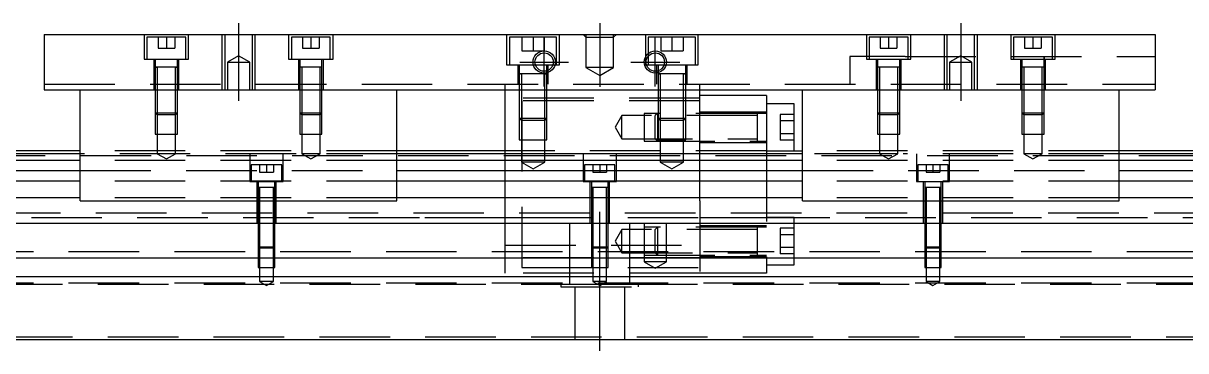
# Model space of a CAD drawing. Extents: x -12 to 671, y -259 to 102.
# Drawn here: x 156.2 to 365.5, y -235.7 to -176.7 of the extents above; entities that cross this region are included whole.
import ezdxf

# ---------------------------------------------------------------- set-up
doc = ezdxf.new("R2010")
doc.units = 0
doc.linetypes.add('CENTER', pattern=[50.8, 31.75, -6.35, 6.35, -6.35])
doc.linetypes.add('DASHED', pattern=[19.05, 12.7, -6.35])
doc.layers.get('0').update_dxf_attribs({"linetype": 'CONTINUOUS'})
doc.layers.add('CENTER', color=1, linetype='CENTER')

msp = doc.modelspace()

# ---------------------------------------------------------------- linework, layer by layer
at = {"color": 7, "linetype": 'CONTINUOUS'}
for p, q in [((160, -178.73), (160, -188.73)), ((160, -178.73), (360, -178.73)), ((360, -178.73), (360, -188.73)), ((160, -188.73), (360, -188.73)), ((166.5, -208.73), (166.5, -188.73)), ((223.5, -208.73), (223.5, -188.73)), ((243, -200.23), (243, -188.73)), ((278, -200.23), (278, -188.73)), ((290, -189.73), (278, -189.73)), ((290, -189.73), (290, -199.73)), ((296.5, -208.73), (296.5, -188.73)), ((353.5, -208.73), (353.5, -188.73)), ((295, -191.23), (290, -191.23)), ((295, -199.73), (295, -191.23)), ((166.5, -200.23), (0, -200.23)), ((166.5, -199.73), (60.5, -199.73)), ((243, -199.73), (223.5, -199.73)), ((296.5, -200.23), (223.5, -200.23)), ((290, -199.73), (296.5, -199.73)), ((465, -199.73), (353.5, -199.73)), ((520, -200.23), (353.5, -200.23)), ((166.5, -201.48), (0, -201.48)), ((296.5, -201.48), (223.5, -201.48)), ((520, -201.48), (353.5, -201.48)), ((0, -203.26), (166.5, -203.26)), ((223.5, -203.26), (296.5, -203.26)), ((353.5, -203.26), (520, -203.26)), ((166.5, -205.15), (0, -205.15)), ((296.5, -205.15), (223.5, -205.15)), ((520, -205.15), (353.5, -205.15)), ((166.5, -208.21), (0, -208.21)), ((166.5, -208.73), (223.5, -208.73)), ((296.5, -208.21), (223.5, -208.21)), ((296.5, -208.73), (353.5, -208.73)), ((520, -208.21), (353.5, -208.21)), ((0, -212.73), (520, -212.73)), ((520, -219.03), (0, -219.03)), ((520, -222.43), (0, -222.43)), ((0, -233.73), (520, -233.73))]:
    msp.add_line(p, q, dxfattribs=at)
at = {"color": 3, "linetype": 'DASHED'}
for p, q in [((178, -178.73), (178, -183.23)), ((185.5, -179.23), (178.5, -179.23)), ((178.5, -179.23), (178.5, -183.23)), ((180.5, -179.23), (180.5, -181.23)), ((182, -179.23), (182, -181.23)), ((183.5, -179.23), (183.5, -181.23)), ((185.5, -183.23), (185.5, -179.23)), ((186, -183.23), (186, -178.73)), ((192, -178.73), (192, -188.73)), ((192.5, -178.73), (192.5, -188.73)), ((197.5, -188.73), (197.5, -178.73)), ((198, -188.73), (198, -178.73)), ((204, -178.73), (204, -183.23)), ((211.5, -179.23), (204.5, -179.23)), ((204.5, -179.23), (204.5, -183.23)), ((206.5, -179.23), (206.5, -181.23)), ((208, -179.23), (208, -181.23)), ((209.5, -179.23), (209.5, -181.23)), ((211.5, -183.23), (211.5, -179.23)), ((212, -183.23), (212, -178.73)), ((243.25, -178.73), (243.25, -184.23)), ((252.25, -179.23), (243.75, -179.23)), ((243.75, -179.23), (243.75, -184.23)), ((246, -179.23), (246, -181.73)), ((248, -179.23), (248, -181.73)), ((250, -179.23), (250, -181.73)), ((252.25, -184.23), (252.25, -179.23)), ((252.75, -184.23), (252.75, -178.73)), ((257.5, -179.23), (257, -178.73)), ((257.5, -178.73), (257.5, -184.73)), ((257.5, -179.23), (262.5, -179.23)), ((262.5, -184.73), (262.5, -178.73)), ((262.5, -179.23), (263, -178.73)), ((268.25, -178.73), (268.25, -184.23)), ((277.25, -179.23), (268.75, -179.23)), ((268.75, -179.23), (268.75, -182.17)), ((271, -179.23), (271, -181.73)), ((273, -179.23), (273, -181.73)), ((275, -179.23), (275, -181.73)), ((277.25, -184.23), (277.25, -179.23)), ((277.75, -184.23), (277.75, -178.73)), ((308, -178.73), (308, -183.23)), ((315.5, -179.23), (308.5, -179.23)), ((308.5, -179.23), (308.5, -183.23)), ((310.5, -179.23), (310.5, -181.23)), ((312, -179.23), (312, -181.23)), ((313.5, -179.23), (313.5, -181.23)), ((315.5, -183.23), (315.5, -179.23)), ((316, -183.23), (316, -178.73)), ((322, -178.73), (322, -188.73)), ((322.5, -178.73), (322.5, -188.73)), ((327.5, -188.73), (327.5, -178.73)), ((328, -188.73), (328, -178.73)), ((334, -178.73), (334, -183.23)), ((341.5, -179.23), (334.5, -179.23)), ((334.5, -179.23), (334.5, -183.23)), ((336.5, -179.23), (336.5, -181.23)), ((338, -179.23), (338, -181.23)), ((339.5, -179.23), (339.5, -181.23)), ((341.5, -183.23), (341.5, -179.23)), ((342, -183.23), (342, -178.73)), ((180.5, -181.23), (182, -181.23)), ((182, -181.23), (183.5, -181.23)), ((206.5, -181.23), (208, -181.23)), ((208, -181.23), (209.5, -181.23)), ((246, -181.73), (248, -181.73)), ((248, -181.73), (250, -181.73)), ((271, -181.73), (273, -181.73)), ((273, -181.73), (275, -181.73)), ((310.5, -181.23), (312, -181.23)), ((312, -181.23), (313.5, -181.23)), ((336.5, -181.23), (338, -181.23)), ((338, -181.23), (339.5, -181.23)), ((178, -183.23), (186, -183.23)), ((179.75, -183.23), (179.75, -188.73)), ((180, -183.23), (180, -184.63)), ((184, -184.63), (184, -183.23)), ((184.25, -188.73), (184.25, -183.23)), ((195, -182.58), (193, -183.73)), ((193, -183.73), (195, -183.73)), ((193, -183.73), (193, -188.73)), ((197, -183.73), (195, -182.58)), ((195, -183.73), (197, -183.73)), ((197, -188.73), (197, -183.73)), ((204, -183.23), (212, -183.23)), ((205.75, -183.23), (205.75, -188.73)), ((206, -183.23), (206, -184.63)), ((210, -184.63), (210, -183.23)), ((210.25, -188.73), (210.25, -183.23)), ((268.75, -182.17), (268.75, -182.65)), ((268.75, -182.65), (268.75, -184.23)), ((315, -182.73), (305, -182.73)), ((305, -182.73), (305, -187.73)), ((308, -183.23), (316, -183.23)), ((309.75, -183.23), (309.75, -188.73)), ((310, -183.23), (310, -184.63)), ((314, -184.63), (314, -183.23)), ((314.25, -188.73), (314.25, -183.23)), ((315, -182.73), (360, -182.73)), ((325, -182.58), (323, -183.73)), ((323, -183.73), (325, -183.73)), ((323, -183.73), (323, -188.73)), ((327, -183.73), (325, -182.58)), ((325, -183.73), (327, -183.73)), ((327, -188.73), (327, -183.73)), ((334, -183.23), (342, -183.23)), ((335.75, -183.23), (335.75, -188.73)), ((336, -183.23), (336, -184.63)), ((340, -183.23), (340, -182.73)), ((340, -182.73), (340, -183.23)), ((340, -184.63), (340, -183.23)), ((340.25, -188.73), (340.25, -183.23)), ((180, -184.62), (180, -184.63)), ((180, -184.63), (180.22, -184.63)), ((180.22, -184.63), (180, -184.63)), ((180, -184.63), (180, -188.73)), ((180, -184.63), (180, -184.63)), ((183.78, -184.63), (180.22, -184.63)), ((180.35, -184.63), (180.35, -188.73)), ((183.65, -188.73), (183.65, -184.63)), ((183.78, -184.63), (184, -184.63)), ((184, -184.63), (183.78, -184.63)), ((184, -184.63), (184, -184.62)), ((184, -188.73), (184, -184.63)), ((184, -184.63), (184, -184.63)), ((206, -184.62), (206, -184.63)), ((206.22, -184.63), (206, -184.63)), ((206, -184.63), (206, -188.73)), ((206, -184.63), (206, -184.63)), ((209.78, -184.63), (206.22, -184.63)), ((206.35, -184.63), (206.35, -188.73)), ((209.65, -188.73), (209.65, -184.63)), ((210, -184.63), (209.78, -184.63)), ((210, -184.63), (210, -184.62)), ((210, -188.73), (210, -184.63)), ((210, -184.63), (210, -184.63)), ((243.25, -184.23), (252.75, -184.23)), ((245.25, -184.23), (245.25, -187.73)), ((245.5, -184.23), (245.5, -185.83)), ((245.5, -185.83), (245.76, -185.83)), ((245.76, -185.83), (245.5, -185.83)), ((245.5, -185.83), (245.5, -185.84)), ((245.5, -185.83), (245.5, -185.83)), ((245.5, -185.83), (245.5, -187.73)), ((250.01, -185.83), (245.76, -185.83)), ((245.9, -185.83), (245.9, -187.73)), ((250.24, -185.83), (250.01, -185.83)), ((250.1, -187.73), (250.1, -185.83)), ((250.24, -185.83), (250.5, -185.83)), ((250.5, -185.83), (250.24, -185.83)), ((250.5, -185.3), (250.5, -184.23)), ((250.5, -185.67), (250.5, -185.3)), ((250.5, -185.83), (250.5, -185.67)), ((250.5, -185.84), (250.5, -185.83)), ((250.5, -187.73), (250.5, -185.83)), ((250.5, -185.83), (250.5, -185.83)), ((250.75, -187.73), (250.75, -184.23)), ((262.5, -184.73), (257.5, -184.73)), ((257.5, -184.73), (260, -186.17)), ((260, -186.17), (262.5, -184.73)), ((268.25, -184.23), (277.75, -184.23)), ((270.25, -184.23), (270.25, -187.73)), ((270.5, -184.23), (270.5, -185.3)), ((270.5, -185.3), (270.5, -185.67)), ((270.5, -185.67), (270.5, -185.83)), ((270.5, -185.83), (270.76, -185.83)), ((270.76, -185.83), (270.5, -185.83)), ((270.5, -185.83), (270.5, -185.84)), ((270.5, -185.83), (270.5, -185.83)), ((270.5, -185.83), (270.5, -187.73)), ((275.24, -185.83), (270.76, -185.83)), ((270.9, -185.83), (270.9, -187.73)), ((275.1, -187.73), (275.1, -185.83)), ((275.24, -185.83), (275.5, -185.83)), ((275.5, -185.83), (275.24, -185.83)), ((275.5, -185.83), (275.5, -184.23)), ((275.5, -185.84), (275.5, -185.83)), ((275.5, -187.73), (275.5, -185.83)), ((275.5, -185.83), (275.5, -185.83)), ((275.75, -187.73), (275.75, -184.23)), ((310, -184.62), (310, -184.63)), ((310.22, -184.63), (310, -184.63)), ((310, -184.63), (310, -188.73)), ((310, -184.63), (310, -184.63)), ((313.78, -184.63), (310.22, -184.63)), ((310.35, -184.63), (310.35, -188.73)), ((313.65, -188.73), (313.65, -184.63)), ((314, -184.63), (313.78, -184.63)), ((314, -184.63), (314, -184.62)), ((314, -188.73), (314, -184.63)), ((314, -184.63), (314, -184.63)), ((336, -184.62), (336, -184.63)), ((340, -184.63), (336, -184.63)), ((336, -184.63), (336, -184.63)), ((336, -184.63), (336, -188.73)), ((336.35, -184.63), (336.35, -188.73)), ((339.65, -188.73), (339.65, -184.63)), ((340, -188.73), (340, -184.63)), ((160, -187.73), (360, -187.73)), ((243, -188.73), (243, -187.73)), ((245.5, -187.73), (245.5, -188.73)), ((245.5, -187.73), (245.5, -188.73)), ((245.9, -187.73), (245.9, -188.73)), ((250.1, -188.73), (250.1, -187.73)), ((250.5, -188.73), (250.5, -187.73)), ((250.5, -188.73), (250.5, -187.73)), ((270.5, -187.73), (270.5, -188.73)), ((270.5, -187.73), (270.5, -188.73)), ((270.9, -187.73), (270.9, -188.73)), ((275.1, -188.73), (275.1, -187.73)), ((275.5, -188.73), (275.5, -187.73)), ((275.5, -188.73), (275.5, -187.73)), ((278, -188.73), (278, -187.73)), ((180, -188.73), (180, -192.88)), ((180, -188.73), (180, -192.88)), ((180.35, -188.73), (180.35, -193.23)), ((183.65, -193.23), (183.65, -188.73)), ((184, -192.88), (184, -188.73)), ((184, -192.88), (184, -188.73)), ((206, -188.73), (206, -192.88)), ((206, -188.73), (206, -192.88)), ((206.35, -188.73), (206.35, -193.23)), ((209.65, -193.23), (209.65, -188.73)), ((210, -192.88), (210, -188.73)), ((210, -192.88), (210, -188.73)), ((278, -190.23), (243, -190.23)), ((245.5, -188.73), (245.5, -193.83)), ((245.5, -188.73), (245.5, -193.83)), ((245.9, -188.73), (245.9, -194.23)), ((250.1, -194.23), (250.1, -188.73)), ((250.5, -193.83), (250.5, -188.73)), ((250.5, -193.83), (250.5, -188.73)), ((270.5, -188.73), (270.5, -193.83)), ((270.5, -188.73), (270.5, -193.83)), ((270.9, -188.73), (270.9, -194.23)), ((275.1, -194.23), (275.1, -188.73)), ((275.5, -193.83), (275.5, -188.73)), ((275.5, -193.83), (275.5, -188.73)), ((310, -188.73), (310, -192.88)), ((310, -188.73), (310, -192.88)), ((310.35, -188.73), (310.35, -193.23)), ((313.65, -193.23), (313.65, -188.73)), ((314, -192.88), (314, -188.73)), ((314, -192.88), (314, -188.73)), ((336, -188.73), (336, -192.88)), ((336, -188.73), (336, -192.88)), ((336.35, -188.73), (336.35, -193.23)), ((339.65, -193.23), (339.65, -188.73)), ((340, -192.88), (340, -188.73)), ((340, -192.88), (340, -188.73)), ((278, -190.73), (246, -190.73)), ((246, -190.73), (246, -220.73)), ((180, -192.88), (184, -192.88)), ((180, -192.88), (180, -196.73)), ((180, -192.88), (180.35, -193.23)), ((183.65, -193.23), (180.35, -193.23)), ((180.35, -193.23), (180.35, -196.73)), ((183.65, -193.23), (184, -192.88)), ((183.65, -196.73), (183.65, -193.23)), ((184, -196.73), (184, -192.88)), ((206, -192.88), (210, -192.88)), ((206, -192.88), (206, -196.73)), ((206, -192.88), (206.35, -193.23)), ((209.65, -193.23), (206.35, -193.23)), ((206.35, -193.23), (206.35, -196.73)), ((209.65, -193.23), (210, -192.88)), ((209.65, -196.73), (209.65, -193.23)), ((210, -196.73), (210, -192.88)), ((245.5, -193.83), (248.5, -193.83)), ((245.5, -193.83), (245.5, -197.73)), ((245.5, -193.83), (245.9, -194.23)), ((248.5, -194.23), (245.9, -194.23)), ((245.9, -194.23), (245.9, -197.73)), ((248.5, -193.83), (250.5, -193.83)), ((250.1, -194.23), (248.5, -194.23)), ((250.1, -194.23), (250.5, -193.83)), ((250.1, -197.73), (250.1, -194.23)), ((250.5, -197.73), (250.5, -193.83)), ((264, -193.38), (262.79, -195.48)), ((264, -197.58), (264, -193.38)), ((288.4, -193.38), (264, -193.38)), ((268, -192.98), (268, -197.98)), ((290, -192.98), (268, -192.98)), ((270.4, -192.98), (270.4, -197.98)), ((270.5, -193.83), (271.5, -193.83)), ((270.5, -193.83), (270.5, -197.73)), ((270.5, -193.83), (270.9, -194.23)), ((271.5, -194.23), (270.9, -194.23)), ((270.9, -194.23), (270.9, -197.73)), ((271.5, -193.83), (275.5, -193.83)), ((275.1, -194.23), (271.5, -194.23)), ((275.1, -194.23), (275.5, -193.83)), ((275.1, -197.73), (275.1, -194.23)), ((275.5, -197.73), (275.5, -193.83)), ((290, -192.73), (278, -192.73)), ((288.4, -197.98), (288.4, -192.98)), ((292.5, -193.17), (292.5, -197.79)), ((295, -193.17), (292.5, -193.17)), ((295, -194.33), (292.5, -194.33)), ((310, -192.88), (314, -192.88)), ((310, -192.88), (310, -196.73)), ((310, -192.88), (310.35, -193.23)), ((313.65, -193.23), (310.35, -193.23)), ((310.35, -193.23), (310.35, -196.73)), ((313.65, -193.23), (314, -192.88)), ((313.65, -196.73), (313.65, -193.23)), ((314, -196.73), (314, -192.88)), ((336, -192.88), (340, -192.88)), ((336, -192.88), (336, -196.73)), ((336, -192.88), (336.35, -193.23)), ((339.65, -193.23), (336.35, -193.23)), ((336.35, -193.23), (336.35, -196.73)), ((339.65, -193.23), (340, -192.88)), ((339.65, -196.73), (339.65, -193.23)), ((340, -196.73), (340, -192.88)), ((262.79, -195.48), (264, -197.58)), ((295, -196.63), (292.5, -196.63)), ((180, -196.73), (184, -196.73)), ((180.35, -196.73), (180.35, -200.23)), ((183.65, -200.23), (183.65, -196.73)), ((206, -196.73), (210, -196.73)), ((206.35, -196.73), (206.35, -200.23)), ((209.65, -200.23), (209.65, -196.73)), ((245.5, -197.73), (250.5, -197.73)), ((245.9, -197.73), (245.9, -201.73)), ((250.1, -201.73), (250.1, -197.73)), ((264, -197.58), (288.4, -197.58)), ((268, -197.98), (290, -197.98)), ((270.5, -197.73), (275.5, -197.73)), ((270.9, -197.73), (270.9, -201.73)), ((275.1, -201.73), (275.1, -197.73)), ((278, -198.23), (290, -198.23)), ((295, -197.79), (292.5, -197.79)), ((310, -196.73), (314, -196.73)), ((310.35, -196.73), (310.35, -200.23)), ((313.65, -200.23), (313.65, -196.73)), ((336, -196.73), (340, -196.73)), ((336.35, -196.73), (336.35, -200.23)), ((339.65, -200.23), (339.65, -196.73)), ((465, -200.61), (55, -200.61)), ((223.5, -199.73), (166.5, -199.73)), ((205.35, -200.23), (166.5, -200.23)), ((183.65, -200.23), (180.35, -200.23)), ((180.35, -200.23), (182, -201.18)), ((182, -201.18), (183.65, -200.23)), ((197, -200.23), (197, -205.23)), ((203, -205.23), (203, -200.23)), ((209.65, -200.23), (206.35, -200.23)), ((206.35, -200.23), (208, -201.18)), ((208, -201.18), (209.65, -200.23)), ((223.5, -200.23), (208.65, -200.23)), ((246, -199.73), (243, -199.73)), ((243, -208.73), (243, -200.23)), ((290, -199.73), (246, -199.73)), ((257, -200.23), (257, -205.23)), ((263, -205.23), (263, -200.23)), ((278, -208.73), (278, -200.23)), ((290, -199.73), (290, -221.73)), ((353.5, -199.73), (296.5, -199.73)), ((311.35, -200.23), (296.5, -200.23)), ((313.65, -200.23), (310.35, -200.23)), ((310.35, -200.23), (312, -201.18)), ((312, -201.18), (313.65, -200.23)), ((353.5, -200.23), (314.65, -200.23)), ((317, -200.23), (317, -205.23)), ((323, -205.23), (323, -200.23)), ((339.65, -200.23), (336.35, -200.23)), ((336.35, -200.23), (338, -201.18)), ((338, -201.18), (339.65, -200.23)), ((223.5, -201.48), (166.5, -201.48)), ((202.75, -202.23), (197.25, -202.23)), ((197.25, -202.23), (197.25, -205.23)), ((198.75, -202.23), (198.75, -203.53)), ((200, -202.23), (200, -203.53)), ((201.25, -202.23), (201.25, -203.53)), ((202.75, -205.23), (202.75, -202.23)), ((250.1, -201.73), (245.9, -201.73)), ((245.9, -201.73), (248, -202.94)), ((248, -202.94), (250.1, -201.73)), ((262.75, -202.23), (257.25, -202.23)), ((257.25, -202.23), (257.25, -205.23)), ((258.75, -202.23), (258.75, -203.53)), ((260, -202.23), (260, -203.53)), ((261.25, -202.23), (261.25, -203.53)), ((262.75, -205.23), (262.75, -202.23)), ((275.1, -201.73), (270.9, -201.73)), ((270.9, -201.73), (273, -202.94)), ((273, -202.94), (275.1, -201.73)), ((353.5, -201.48), (296.5, -201.48)), ((322.75, -202.23), (317.25, -202.23)), ((317.25, -202.23), (317.25, -205.23)), ((318.75, -202.23), (318.75, -203.53)), ((320, -202.23), (320, -203.53)), ((321.25, -202.23), (321.25, -203.53)), ((322.75, -205.23), (322.75, -202.23)), ((166.5, -203.26), (223.5, -203.26)), ((198.75, -203.53), (200, -203.53)), ((200, -203.53), (201.25, -203.53)), ((258.75, -203.53), (260, -203.53)), ((260, -203.53), (261.25, -203.53)), ((296.5, -203.26), (353.5, -203.26)), ((318.75, -203.53), (320, -203.53)), ((320, -203.53), (321.25, -203.53)), ((223.5, -205.15), (166.5, -205.15)), ((197, -205.23), (203, -205.23)), ((198.25, -205.23), (198.25, -212.73)), ((198.5, -205.23), (198.5, -206.23)), ((198.5, -206.22), (198.5, -206.23)), ((198.5, -206.23), (201.5, -206.23)), ((198.5, -206.23), (198.5, -206.24)), ((198.5, -206.23), (198.5, -212.73)), ((198.75, -206.23), (198.75, -212.73)), ((201.25, -212.73), (201.25, -206.23)), ((201.5, -206.23), (201.5, -205.23)), ((201.5, -206.23), (201.5, -206.22)), ((201.5, -206.24), (201.5, -206.23)), ((201.5, -212.73), (201.5, -206.23)), ((201.75, -212.73), (201.75, -205.23)), ((257, -205.23), (263, -205.23)), ((258.25, -205.23), (258.25, -212.73)), ((258.5, -205.23), (258.5, -206.23)), ((258.5, -206.22), (258.5, -206.23)), ((258.5, -206.23), (261.5, -206.23)), ((258.5, -206.23), (258.5, -206.24)), ((258.5, -206.23), (258.5, -212.73)), ((258.75, -206.23), (258.75, -212.73)), ((261.25, -212.73), (261.25, -206.23)), ((261.5, -206.23), (261.5, -205.23)), ((261.5, -206.23), (261.5, -206.22)), ((261.5, -206.24), (261.5, -206.23)), ((261.5, -212.73), (261.5, -206.23)), ((261.75, -212.73), (261.75, -205.23)), ((353.5, -205.15), (296.5, -205.15)), ((317, -205.23), (323, -205.23)), ((318.25, -205.23), (318.25, -212.73)), ((318.5, -205.23), (318.5, -206.23)), ((318.5, -206.22), (318.5, -206.23)), ((318.5, -206.23), (321.5, -206.23)), ((318.5, -206.23), (318.5, -206.24)), ((318.5, -206.23), (318.5, -212.73)), ((318.75, -206.23), (318.75, -212.73)), ((321.25, -212.73), (321.25, -206.23)), ((321.5, -206.23), (321.5, -205.23)), ((321.5, -206.23), (321.5, -206.22)), ((321.5, -206.24), (321.5, -206.23)), ((321.5, -212.73), (321.5, -206.23)), ((321.75, -212.73), (321.75, -205.23)), ((223.5, -208.21), (166.5, -208.21)), ((243, -212.73), (243, -208.73)), ((278, -208.73), (278, -221.73)), ((353.5, -208.21), (296.5, -208.21)), ((55, -210.86), (465, -210.86)), ((81.5, -211.73), (228.5, -211.73)), ((198.5, -212.73), (198.5, -216.98)), ((198.5, -212.73), (198.5, -216.98)), ((198.75, -212.73), (198.75, -217.23)), ((201.25, -217.23), (201.25, -212.73)), ((201.5, -216.98), (201.5, -212.73)), ((201.5, -216.98), (201.5, -212.73)), ((228.5, -211.73), (228.75, -211.73)), ((228.75, -211.73), (231.25, -211.73)), ((231.25, -211.73), (231.5, -211.73)), ((231.5, -211.73), (243, -211.73)), ((243, -211.73), (246, -211.73)), ((243, -216.73), (243, -212.73)), ((246, -211.73), (278, -211.73)), ((246, -211.73), (278, -211.73)), ((254.64, -223.73), (254.64, -212.73)), ((258.5, -212.73), (258.5, -216.98)), ((258.5, -212.73), (258.5, -216.98)), ((258.75, -212.73), (258.75, -217.23)), ((261.25, -217.23), (261.25, -212.73)), ((261.5, -216.98), (261.5, -212.73)), ((261.5, -216.98), (261.5, -212.73)), ((265.36, -212.73), (265.36, -223.73)), ((268, -212.73), (268, -219.73)), ((272, -219.73), (272, -212.73)), ((278, -211.73), (288.5, -211.73)), ((278, -211.73), (288.5, -211.73)), ((290, -213.23), (278, -213.23)), ((288.5, -211.73), (288.75, -211.73)), ((288.5, -211.73), (288.75, -211.73)), ((288.75, -211.73), (290, -211.73)), ((288.75, -211.73), (465, -211.73)), ((295, -211.73), (290, -211.73)), ((295, -220.23), (295, -211.73)), ((318.5, -212.73), (318.5, -216.98)), ((318.5, -212.73), (318.5, -216.98)), ((318.75, -212.73), (318.75, -217.23)), ((321.25, -217.23), (321.25, -212.73)), ((321.5, -216.98), (321.5, -212.73)), ((321.5, -216.98), (321.5, -212.73)), ((264, -213.88), (262.79, -215.98)), ((264, -218.08), (264, -213.88)), ((288.4, -213.88), (264, -213.88)), ((268, -213.48), (268, -218.48)), ((290, -213.48), (268, -213.48)), ((270.4, -213.48), (270.4, -218.48)), ((288.4, -218.48), (288.4, -213.48)), ((292.5, -213.67), (292.5, -218.29)), ((295, -213.67), (292.5, -213.67)), ((295, -214.83), (292.5, -214.83)), ((198.5, -216.98), (201.5, -216.98)), ((198.5, -216.98), (198.5, -219.03)), ((198.5, -216.98), (198.75, -217.23)), ((201.25, -217.23), (198.75, -217.23)), ((198.75, -217.23), (198.75, -220.73)), ((201.25, -217.23), (201.5, -216.98)), ((201.25, -220.73), (201.25, -217.23)), ((201.5, -219.03), (201.5, -216.98)), ((243, -216.73), (278, -216.73)), ((243, -219.03), (243, -216.73)), ((258.5, -216.98), (261.5, -216.98)), ((258.5, -216.98), (258.5, -219.03)), ((258.5, -216.98), (258.75, -217.23)), ((261.25, -217.23), (258.75, -217.23)), ((258.75, -217.23), (258.75, -220.73)), ((261.25, -217.23), (261.5, -216.98)), ((261.25, -220.73), (261.25, -217.23)), ((261.5, -219.03), (261.5, -216.98)), ((262.79, -215.98), (264, -218.08)), ((295, -217.13), (292.5, -217.13)), ((318.5, -216.98), (321.5, -216.98)), ((318.5, -216.98), (318.5, -219.03)), ((318.5, -216.98), (318.75, -217.23)), ((321.25, -217.23), (318.75, -217.23)), ((318.75, -217.23), (318.75, -220.73)), ((321.25, -217.23), (321.5, -216.98)), ((321.25, -220.73), (321.25, -217.23)), ((321.5, -219.03), (321.5, -216.98)), ((520, -217.88), (0, -217.88)), ((198.5, -219.03), (198.5, -220.73)), ((201.5, -220.73), (201.5, -219.03)), ((278, -219.01), (243, -219.01)), ((243, -221.73), (243, -219.03)), ((258.5, -219.03), (258.5, -220.73)), ((261.5, -220.73), (261.5, -219.03)), ((264, -218.08), (288.4, -218.08)), ((268, -218.48), (290, -218.48)), ((272, -219.73), (268, -219.73)), ((268, -219.73), (270, -220.88)), ((270, -220.88), (272, -219.73)), ((278, -218.73), (290, -218.73)), ((295, -218.29), (292.5, -218.29)), ((318.5, -219.03), (318.5, -220.73)), ((321.5, -220.73), (321.5, -219.03)), ((198.5, -220.73), (201.5, -220.73)), ((198.75, -220.73), (198.75, -223.23)), ((201.25, -223.23), (201.25, -220.73)), ((278, -221.73), (243, -221.73)), ((246, -220.73), (278, -220.73)), ((258.5, -220.73), (261.5, -220.73)), ((258.75, -220.73), (258.75, -223.23)), ((261.25, -223.23), (261.25, -220.73)), ((290, -221.73), (278, -221.73)), ((290, -220.23), (295, -220.23)), ((318.5, -220.73), (321.5, -220.73)), ((318.75, -220.73), (318.75, -223.23)), ((321.25, -223.23), (321.25, -220.73)), ((520, -223.58), (0, -223.58)), ((55.36, -223.73), (464.64, -223.73)), ((201.25, -223.23), (198.75, -223.23)), ((198.75, -223.23), (200, -223.95)), ((200, -223.95), (201.25, -223.23)), ((253, -223.73), (267, -223.73)), ((253, -223.73), (253, -224.23)), ((261.25, -223.23), (258.75, -223.23)), ((258.75, -223.23), (260, -223.95)), ((260, -223.95), (261.25, -223.23)), ((267, -224.23), (267, -223.73)), ((321.25, -223.23), (318.75, -223.23)), ((318.75, -223.23), (320, -223.95)), ((320, -223.95), (321.25, -223.23)), ((253, -224.23), (267, -224.23)), ((255.5, -224.23), (255.5, -233.73)), ((264.5, -233.73), (264.5, -224.23)), ((0, -233.23), (520, -233.23))]:
    msp.add_line(p, q, dxfattribs=at)
at = {"color": 3, "linetype": 'CONTINUOUS'}
for p, q in [((270.4, -192.98), (270, -193.38)), ((270, -197.58), (270, -193.38)), ((270.4, -197.98), (270, -197.58)), ((270.4, -213.48), (270, -213.88)), ((270, -218.08), (270, -213.88)), ((270.4, -218.48), (270, -218.08))]:
    msp.add_line(p, q, dxfattribs=at)
for centre in [(250, -183.73), (270, -183.73)]:
    msp.add_circle(centre, 2, dxfattribs=at)
at = {"color": 7, "linetype": 'CONTINUOUS'}
for centre in [(250, -183.73), (270, -183.73)]:
    msp.add_circle(centre, 1.65, dxfattribs=at)
at = {"layer": 'CENTER', "color": 1, "linetype": 'CENTER'}
for p, q in [((195, -176.73), (195, -190.73)), ((260, -176.73), (260, -188.17)), ((325, -176.73), (325, -190.73)), ((250, -188.13), (250, -179.33)), ((270, -188.13), (270, -179.33)), ((245.6, -183.73), (254.4, -183.73)), ((265.6, -183.73), (274.4, -183.73)), ((260, -235.73), (260, -210.73))]:
    msp.add_line(p, q, dxfattribs=at)

doc.saveas('drawing.dxf')
